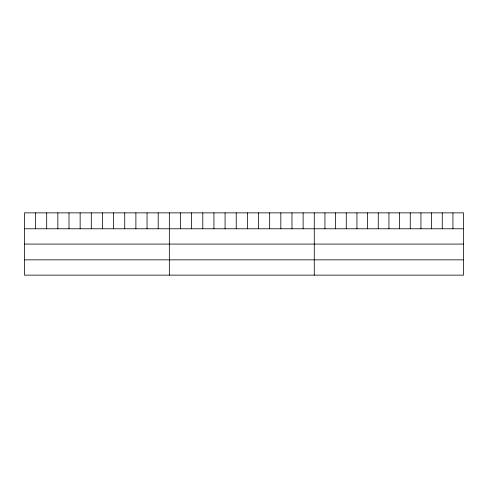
<?xml version="1.0" encoding="UTF-8"?>
<svg xmlns="http://www.w3.org/2000/svg" width="488" height="488" viewBox="0 0 488 488"><rect width="100%" height="100%" fill="white"/><g stroke="black" fill="none" stroke-linecap="round" stroke-linejoin="round"><path stroke-width="0.73" d="M463.6 228.78L463.6 275.134L24.4 275.134L24.4 212.866L463.6 212.866L463.6 228.78L24.4 228.78M24.4 244.079L463.6 244.079M24.4 259.842L463.6 259.842M452.931 212.866L452.931 228.78M442.268 212.866L442.268 228.78M431.599 212.866L431.599 228.78M420.937 212.866L420.937 228.78M410.268 212.866L410.268 228.78M399.605 212.866L399.605 228.78M388.936 212.866L388.936 228.78M378.267 212.866L378.267 228.78M367.604 212.866L367.604 228.78M356.935 212.866L356.935 228.78M346.273 212.866L346.273 228.78M335.604 212.866L335.604 228.78M324.941 212.866L324.941 228.78M314.272 212.866L314.272 275.134M303.121 212.866L303.121 228.78M291.976 212.866L291.976 228.78M280.826 212.866L280.826 228.78M269.675 212.866L269.675 228.78M258.53 212.866L258.53 228.78M247.379 212.866L247.379 228.78M236.229 212.866L236.229 228.78M225.078 212.866L225.078 228.78M213.933 212.866L213.933 228.78M202.782 212.866L202.782 228.78M191.631 212.866L191.631 228.78M180.487 212.866L180.487 228.78M169.336 212.866L169.336 275.134M158.185 212.866L158.185 228.78M147.041 212.866L147.041 228.78M135.89 212.866L135.89 228.78M124.739 212.866L124.739 228.78M113.594 212.866L113.594 228.78M102.443 212.866L102.443 228.78M91.293 212.866L91.293 228.78M80.142 212.866L80.142 228.78M68.997 212.866L68.997 228.78M57.846 212.866L57.846 228.78M46.695 212.866L46.695 228.78M35.551 212.866L35.551 228.78"/></g></svg>
